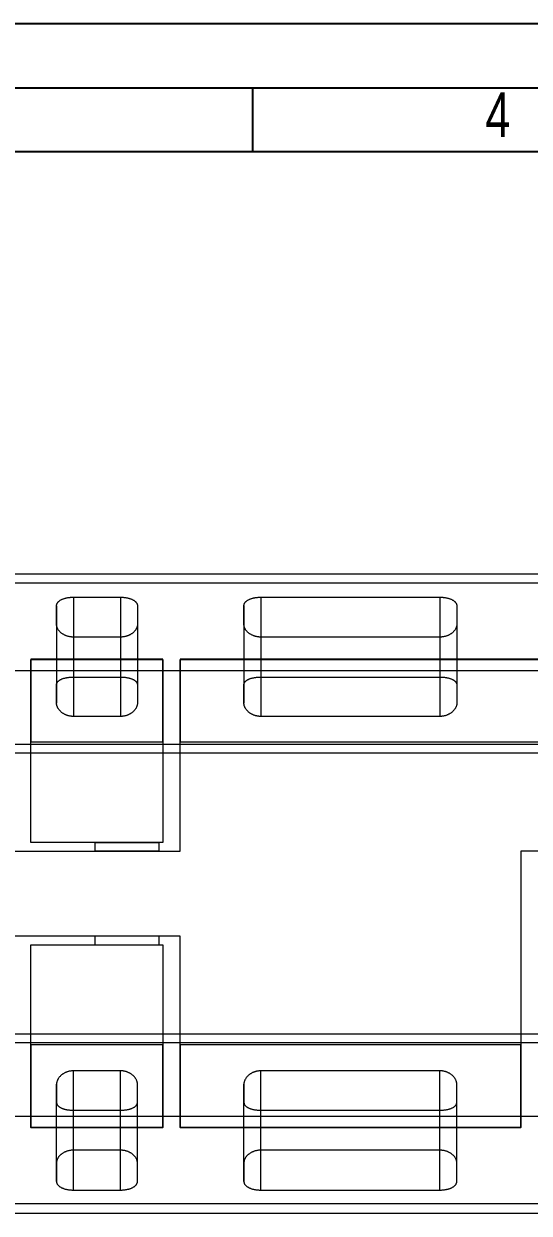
# Model space of a CAD drawing. Header units: millimetres. Extents: x -6 to 421, y -3 to 294.
# Drawn here: x 123.7 to 163.2, y 200.7 to 293.7 of the extents above; entities that cross this region are included whole.
import ezdxf

# ---------------------------------------------------------------- set-up
doc = ezdxf.new("R2010")
doc.units = ezdxf.units.MM
for name, color, linetype in [('FORMATO', 179, 'Continuous'), ('MODULACIÓN', 6, 'Continuous'), ('RÓTULO', 1, 'Continuous')]:
    doc.layers.add(name, color=color, linetype=linetype)
doc.styles.add('SLDTEXTSTYLE1', font='TXT', dxfattribs={"width": 0.75})

# ---------------------------------------------------------------- blocks, each defined once
blk = doc.blocks.new('BORDER')
at = {"layer": 'FORMATO'}
blk.add_line((420, 297), (0, 297), dxfattribs=at)

msp = doc.modelspace()

# ---------------------------------------------------------------- linework, layer by layer
at = {"color": 7, "linetype": 'Continuous', "lineweight": 15}
for p, q in [((207.904, 250.66), (87.904, 250.66)), ((207.904, 249.939), (87.904, 249.939)), ((127.57, 248.85), (131.237, 248.85)), ((127.57, 248.85), (127.57, 242.604)), ((131.237, 248.85), (131.237, 242.604)), ((142.237, 248.85), (156.237, 248.85)), ((142.237, 248.85), (142.237, 242.604)), ((156.237, 248.85), (156.237, 242.604)), ((126.237, 246.723), (126.237, 248.169)), ((126.237, 248.169), (126.237, 241.99)), ((132.57, 248.169), (132.57, 246.723)), ((132.57, 248.169), (132.57, 241.99)), ((140.904, 246.723), (140.904, 248.169)), ((140.904, 248.169), (140.904, 241.99)), ((157.57, 248.169), (157.57, 246.723)), ((157.57, 248.169), (157.57, 241.99)), ((126.237, 246.723), (126.237, 240.571)), ((132.57, 246.723), (132.57, 240.571)), ((140.904, 246.723), (140.904, 240.571)), ((157.57, 246.723), (157.57, 240.571)), ((131.237, 245.729), (127.57, 245.729)), ((127.57, 245.729), (127.57, 239.52)), ((131.237, 245.729), (131.237, 239.52)), ((156.237, 245.729), (142.237, 245.729)), ((142.237, 245.729), (142.237, 239.52)), ((156.237, 245.729), (156.237, 239.52)), ((124.237, 243.993), (124.237, 237.497)), ((134.57, 243.993), (124.237, 243.993)), ((124.237, 243.993), (124.237, 243.96)), ((134.57, 243.96), (124.237, 243.96)), ((124.237, 229.66), (124.237, 243.96)), ((134.57, 237.497), (134.57, 243.993)), ((134.57, 243.96), (134.57, 243.993)), ((134.57, 243.96), (134.57, 229.66)), ((135.904, 243.993), (135.904, 243.96)), ((207.904, 243.993), (135.904, 243.993)), ((135.904, 243.993), (135.904, 237.497)), ((207.904, 243.96), (135.904, 243.96)), ((135.904, 228.993), (135.904, 243.96)), ((207.904, 243.1), (87.904, 243.1)), ((126.237, 240.571), (126.237, 241.99)), ((127.57, 242.604), (131.237, 242.604)), ((132.57, 241.99), (132.57, 240.571)), ((140.904, 240.571), (140.904, 241.99)), ((142.237, 242.604), (156.237, 242.604)), ((157.57, 241.99), (157.57, 240.571)), ((131.237, 239.52), (127.57, 239.52)), ((156.237, 239.52), (142.237, 239.52)), ((207.904, 237.327), (87.904, 237.327)), ((124.237, 229.66), (124.237, 237.497)), ((134.57, 237.497), (124.237, 237.497)), ((134.57, 237.497), (134.57, 229.66)), ((135.904, 228.993), (135.904, 237.497)), ((207.904, 237.497), (135.904, 237.497)), ((207.904, 236.66), (87.904, 236.66)), ((87.904, 228.993), (135.904, 228.993)), ((122.57, 228.993), (129.237, 228.993)), ((134.57, 229.66), (124.237, 229.66)), ((129.237, 229.66), (124.237, 229.66)), ((129.237, 229.66), (129.237, 228.993)), ((129.237, 229.66), (134.237, 229.66)), ((134.237, 228.993), (129.237, 228.993)), ((134.237, 229.66), (134.237, 228.993)), ((134.57, 229.66), (134.237, 229.66)), ((134.237, 228.993), (135.904, 228.993)), ((163.904, 228.993), (162.57, 228.993)), ((162.57, 228.993), (162.57, 213.823)), ((162.57, 228.993), (162.57, 207.36)), ((135.904, 222.327), (87.904, 222.327)), ((129.237, 222.327), (122.57, 222.327)), ((124.237, 221.66), (129.237, 221.66)), ((124.237, 207.36), (124.237, 221.66)), ((124.237, 221.66), (134.57, 221.66)), ((124.237, 213.823), (124.237, 221.66)), ((134.237, 222.327), (129.237, 222.327)), ((129.237, 222.327), (129.237, 221.66)), ((129.237, 221.66), (134.237, 221.66)), ((135.904, 222.327), (134.237, 222.327)), ((134.237, 222.327), (134.237, 221.66)), ((134.237, 221.66), (134.57, 221.66)), ((134.57, 221.66), (134.57, 207.36)), ((134.57, 221.66), (134.57, 213.823)), ((135.904, 213.823), (135.904, 222.327)), ((135.904, 207.36), (135.904, 222.327)), ((207.904, 214.66), (87.904, 214.66)), ((207.904, 213.993), (87.904, 213.993)), ((134.57, 213.823), (124.237, 213.823)), ((124.237, 213.823), (124.237, 207.327)), ((134.57, 207.327), (134.57, 213.823)), ((162.57, 213.823), (135.904, 213.823)), ((135.904, 213.823), (135.904, 207.327)), ((162.57, 207.327), (162.57, 213.823)), ((131.237, 211.799), (127.57, 211.799)), ((127.57, 205.591), (127.57, 211.799)), ((131.237, 205.591), (131.237, 211.799)), ((156.237, 211.799), (142.237, 211.799)), ((142.237, 205.591), (142.237, 211.799)), ((156.237, 205.591), (156.237, 211.799)), ((126.237, 210.749), (126.237, 209.33)), ((126.237, 204.596), (126.237, 210.749)), ((132.57, 209.33), (132.57, 210.749)), ((132.57, 204.596), (132.57, 210.749)), ((140.904, 210.749), (140.904, 209.33)), ((140.904, 204.596), (140.904, 210.749)), ((157.57, 209.33), (157.57, 210.749)), ((157.57, 204.596), (157.57, 210.749)), ((126.237, 203.151), (126.237, 209.33)), ((127.57, 208.715), (131.237, 208.715)), ((127.57, 202.47), (127.57, 208.715)), ((131.237, 202.47), (131.237, 208.715)), ((132.57, 203.151), (132.57, 209.33)), ((140.904, 203.151), (140.904, 209.33)), ((142.237, 208.715), (156.237, 208.715)), ((142.237, 202.47), (142.237, 208.715)), ((156.237, 202.47), (156.237, 208.715)), ((157.57, 203.151), (157.57, 209.33)), ((207.904, 208.22), (87.904, 208.22)), ((134.57, 207.36), (124.237, 207.36)), ((124.237, 207.36), (124.237, 207.327)), ((134.57, 207.327), (124.237, 207.327)), ((134.57, 207.327), (134.57, 207.36)), ((162.57, 207.36), (135.904, 207.36)), ((135.904, 207.36), (135.904, 207.327)), ((162.57, 207.327), (135.904, 207.327)), ((162.57, 207.327), (162.57, 207.36)), ((131.237, 205.591), (127.57, 205.591)), ((156.237, 205.591), (142.237, 205.591)), ((126.237, 204.596), (126.237, 203.151)), ((132.57, 203.151), (132.57, 204.596)), ((140.904, 204.596), (140.904, 203.151)), ((157.57, 203.151), (157.57, 204.596)), ((127.57, 202.47), (131.237, 202.47)), ((142.237, 202.47), (156.237, 202.47)), ((207.904, 201.381), (87.904, 201.381)), ((87.904, 200.66), (207.904, 200.66))]:
    msp.add_line(p, q, dxfattribs=at)
for points, knots in [([(126.237, 248.169), (126.238, 248.187), (126.239, 248.223), (126.251, 248.276), (126.269, 248.328), (126.294, 248.379), (126.327, 248.428), (126.368, 248.476), (126.416, 248.523), (126.471, 248.567), (126.533, 248.609), (126.6, 248.648), (126.672, 248.682), (126.747, 248.713), (126.826, 248.742), (126.911, 248.767), (126.996, 248.788), (127.081, 248.806), (127.166, 248.82), (127.253, 248.832), (127.341, 248.841), (127.424, 248.846), (127.501, 248.849), (127.547, 248.85), (127.57, 248.85)], [0, 0, 0, 0, 0.050139, 0.100447, 0.150803, 0.201094, 0.251219, 0.301542, 0.352077, 0.402666, 0.453166, 0.50346, 0.549362, 0.595469, 0.641631, 0.687707, 0.733585, 0.774214, 0.81501, 0.855855, 0.896639, 0.937259, 0.968629, 1, 1, 1, 1]), ([(131.237, 248.85), (131.267, 248.85), (131.325, 248.849), (131.418, 248.845), (131.513, 248.837), (131.612, 248.825), (131.707, 248.81), (131.8, 248.791), (131.89, 248.769), (131.976, 248.743), (132.057, 248.715), (132.135, 248.683), (132.208, 248.647), (132.277, 248.608), (132.338, 248.566), (132.391, 248.524), (132.434, 248.482), (132.471, 248.44), (132.502, 248.397), (132.527, 248.353), (132.546, 248.308), (132.56, 248.262), (132.569, 248.216), (132.57, 248.185), (132.57, 248.169)], [0, 0, 0, 0, 0.039669, 0.079338, 0.12496, 0.170739, 0.216524, 0.262155, 0.308744, 0.355481, 0.402228, 0.448833, 0.498675, 0.548665, 0.598669, 0.648529, 0.692404, 0.7364, 0.780445, 0.824456, 0.868345, 0.912217, 0.956126, 1, 1, 1, 1]), ([(140.904, 248.169), (140.904, 248.187), (140.906, 248.223), (140.917, 248.276), (140.935, 248.328), (140.961, 248.379), (140.994, 248.428), (141.034, 248.476), (141.082, 248.523), (141.137, 248.567), (141.2, 248.609), (141.267, 248.648), (141.338, 248.682), (141.413, 248.713), (141.493, 248.742), (141.578, 248.767), (141.663, 248.788), (141.748, 248.806), (141.833, 248.82), (141.919, 248.832), (142.008, 248.841), (142.091, 248.846), (142.167, 248.849), (142.214, 248.85), (142.237, 248.85)], [0, 0, 0, 0, 0.050139, 0.100447, 0.150803, 0.201094, 0.251219, 0.301542, 0.352077, 0.402666, 0.453166, 0.50346, 0.549362, 0.595469, 0.641631, 0.687708, 0.733585, 0.774215, 0.81501, 0.855856, 0.89664, 0.93726, 0.96863, 1, 1, 1, 1]), ([(156.237, 248.85), (156.267, 248.85), (156.325, 248.849), (156.418, 248.845), (156.513, 248.837), (156.612, 248.825), (156.707, 248.81), (156.8, 248.791), (156.89, 248.769), (156.976, 248.743), (157.057, 248.715), (157.135, 248.683), (157.208, 248.647), (157.277, 248.608), (157.338, 248.566), (157.391, 248.524), (157.434, 248.482), (157.471, 248.44), (157.502, 248.397), (157.527, 248.353), (157.546, 248.308), (157.56, 248.262), (157.569, 248.216), (157.57, 248.185), (157.57, 248.169)], [0, 0, 0, 0, 0.0396694, 0.0793387, 0.1249604, 0.1707387, 0.2165243, 0.262155, 0.3087448, 0.3554808, 0.4022285, 0.4488334, 0.498675, 0.5486653, 0.598669, 0.6485292, 0.6924044, 0.7364005, 0.7804454, 0.8244562, 0.8683446, 0.9122165, 0.9561258, 1, 1, 1, 1]), ([(127.57, 245.729), (127.542, 245.73), (127.485, 245.73), (127.399, 245.737), (127.314, 245.748), (127.23, 245.764), (127.147, 245.783), (127.067, 245.807), (126.988, 245.835), (126.91, 245.867), (126.833, 245.904), (126.761, 245.943), (126.69, 245.989), (126.619, 246.039), (126.552, 246.096), (126.491, 246.155), (126.437, 246.215), (126.39, 246.276), (126.35, 246.338), (126.315, 246.401), (126.287, 246.464), (126.265, 246.528), (126.249, 246.593), (126.239, 246.658), (126.238, 246.702), (126.237, 246.723)], [0, 0, 0, 0, 0.036434, 0.072931, 0.109369, 0.146857, 0.184458, 0.222074, 0.259582, 0.300586, 0.341697, 0.382826, 0.423854, 0.472585, 0.521437, 0.570308, 0.619064, 0.666305, 0.713665, 0.761073, 0.808449, 0.855703, 0.903789, 0.951914, 1, 1, 1, 1]), ([(132.57, 246.723), (132.57, 246.702), (132.569, 246.658), (132.558, 246.593), (132.542, 246.528), (132.52, 246.463), (132.491, 246.399), (132.456, 246.335), (132.416, 246.274), (132.369, 246.213), (132.316, 246.154), (132.257, 246.097), (132.192, 246.042), (132.125, 245.994), (132.059, 245.951), (131.994, 245.914), (131.926, 245.88), (131.854, 245.848), (131.779, 245.819), (131.7, 245.794), (131.617, 245.773), (131.532, 245.755), (131.446, 245.742), (131.367, 245.734), (131.297, 245.73), (131.257, 245.729), (131.237, 245.729)], [0, 0, 0, 0, 0.047962, 0.096084, 0.144284, 0.192479, 0.240593, 0.288548, 0.335637, 0.382934, 0.430311, 0.477656, 0.524879, 0.571918, 0.609369, 0.64694, 0.684535, 0.722072, 0.759492, 0.797233, 0.835157, 0.873125, 0.911012, 0.948722, 0.974361, 1, 1, 1, 1]), ([(142.237, 245.729), (142.208, 245.73), (142.151, 245.73), (142.066, 245.737), (141.981, 245.748), (141.897, 245.764), (141.814, 245.783), (141.734, 245.807), (141.654, 245.835), (141.576, 245.867), (141.5, 245.904), (141.428, 245.943), (141.356, 245.989), (141.286, 246.039), (141.219, 246.096), (141.157, 246.155), (141.104, 246.215), (141.057, 246.276), (141.016, 246.338), (140.982, 246.401), (140.954, 246.464), (140.932, 246.528), (140.916, 246.593), (140.906, 246.658), (140.904, 246.702), (140.904, 246.723)], [0, 0, 0, 0, 0.036434, 0.072931, 0.109368, 0.146856, 0.184458, 0.222074, 0.259582, 0.300587, 0.341697, 0.382825, 0.423854, 0.472585, 0.521437, 0.570308, 0.619064, 0.666305, 0.713665, 0.761073, 0.808449, 0.855703, 0.903789, 0.951914, 1, 1, 1, 1]), ([(157.57, 246.723), (157.57, 246.702), (157.569, 246.658), (157.558, 246.593), (157.542, 246.528), (157.52, 246.463), (157.491, 246.399), (157.456, 246.335), (157.416, 246.274), (157.369, 246.213), (157.316, 246.154), (157.257, 246.097), (157.192, 246.042), (157.125, 245.994), (157.059, 245.951), (156.994, 245.914), (156.926, 245.88), (156.854, 245.848), (156.779, 245.819), (156.7, 245.794), (156.617, 245.773), (156.532, 245.755), (156.446, 245.742), (156.367, 245.734), (156.297, 245.73), (156.257, 245.729), (156.237, 245.729)], [0, 0, 0, 0, 0.047962, 0.096084, 0.144283, 0.19248, 0.240593, 0.288548, 0.335637, 0.382934, 0.430311, 0.477656, 0.524879, 0.571919, 0.609368, 0.64694, 0.684535, 0.722071, 0.759492, 0.797233, 0.835157, 0.873125, 0.911012, 0.948722, 0.974361, 1, 1, 1, 1]), ([(126.237, 241.99), (126.238, 242.006), (126.239, 242.039), (126.25, 242.087), (126.267, 242.134), (126.292, 242.18), (126.324, 242.224), (126.362, 242.267), (126.409, 242.308), (126.462, 242.348), (126.521, 242.385), (126.586, 242.419), (126.655, 242.45), (126.727, 242.477), (126.805, 242.503), (126.886, 242.525), (126.969, 242.545), (127.053, 242.561), (127.137, 242.574), (127.223, 242.585), (127.311, 242.594), (127.398, 242.6), (127.485, 242.604), (127.542, 242.604), (127.57, 242.604)], [0, 0, 0, 0, 0.048858, 0.097879, 0.146948, 0.195953, 0.244797, 0.293817, 0.343037, 0.392312, 0.441505, 0.490501, 0.535708, 0.581106, 0.626558, 0.671936, 0.717124, 0.758098, 0.799232, 0.840416, 0.881541, 0.922507, 0.961254, 1, 1, 1, 1]), ([(131.237, 242.604), (131.265, 242.604), (131.32, 242.604), (131.41, 242.6), (131.506, 242.593), (131.606, 242.583), (131.704, 242.57), (131.8, 242.553), (131.892, 242.533), (131.979, 242.51), (132.062, 242.484), (132.141, 242.455), (132.215, 242.422), (132.284, 242.387), (132.345, 242.349), (132.397, 242.31), (132.44, 242.272), (132.476, 242.234), (132.506, 242.194), (132.53, 242.154), (132.548, 242.113), (132.561, 242.072), (132.569, 242.031), (132.57, 242.004), (132.57, 241.99)], [0, 0, 0, 0, 0.037725, 0.075451, 0.122579, 0.169871, 0.217168, 0.264304, 0.312107, 0.360067, 0.408035, 0.455851, 0.506145, 0.556594, 0.607056, 0.657366, 0.700834, 0.744426, 0.788066, 0.831672, 0.875153, 0.916757, 0.958394, 1, 1, 1, 1]), ([(140.904, 241.99), (140.904, 242.006), (140.906, 242.039), (140.917, 242.087), (140.934, 242.134), (140.959, 242.18), (140.99, 242.224), (141.029, 242.267), (141.075, 242.308), (141.128, 242.348), (141.188, 242.385), (141.253, 242.419), (141.322, 242.45), (141.394, 242.477), (141.471, 242.503), (141.553, 242.525), (141.636, 242.545), (141.72, 242.561), (141.804, 242.574), (141.89, 242.585), (141.978, 242.594), (142.065, 242.6), (142.152, 242.604), (142.209, 242.604), (142.237, 242.604)], [0, 0, 0, 0, 0.0488575, 0.0978793, 0.146948, 0.1959532, 0.2447969, 0.2938166, 0.3430378, 0.3923125, 0.4415047, 0.4905009, 0.5357084, 0.5811065, 0.6265587, 0.6719356, 0.7171246, 0.7580982, 0.7992319, 0.8404158, 0.8815411, 0.9225073, 0.9612537, 1, 1, 1, 1]), ([(156.237, 242.604), (156.265, 242.604), (156.32, 242.604), (156.41, 242.6), (156.506, 242.593), (156.606, 242.583), (156.704, 242.57), (156.8, 242.553), (156.892, 242.533), (156.979, 242.51), (157.062, 242.484), (157.141, 242.455), (157.215, 242.422), (157.284, 242.387), (157.345, 242.349), (157.397, 242.31), (157.44, 242.272), (157.476, 242.234), (157.506, 242.194), (157.53, 242.154), (157.548, 242.113), (157.561, 242.072), (157.569, 242.031), (157.57, 242.004), (157.57, 241.99)], [0, 0, 0, 0, 0.037725, 0.075451, 0.122579, 0.169871, 0.217169, 0.264304, 0.312108, 0.360067, 0.408035, 0.455851, 0.506145, 0.556594, 0.607055, 0.657366, 0.700834, 0.744426, 0.788066, 0.831672, 0.875153, 0.916757, 0.958394, 1, 1, 1, 1]), ([(127.57, 239.52), (127.542, 239.521), (127.486, 239.522), (127.403, 239.529), (127.319, 239.54), (127.237, 239.556), (127.157, 239.576), (127.078, 239.6), (127, 239.629), (126.924, 239.662), (126.852, 239.698), (126.78, 239.74), (126.708, 239.787), (126.637, 239.84), (126.573, 239.895), (126.514, 239.953), (126.46, 240.012), (126.412, 240.074), (126.37, 240.136), (126.333, 240.2), (126.302, 240.265), (126.278, 240.328), (126.26, 240.39), (126.247, 240.45), (126.239, 240.511), (126.238, 240.551), (126.237, 240.571)], [0, 0, 0, 0, 0.035228, 0.070456, 0.106287, 0.142231, 0.178189, 0.214038, 0.252356, 0.290771, 0.329205, 0.367546, 0.413062, 0.458723, 0.50446, 0.55017, 0.595728, 0.642009, 0.688399, 0.734834, 0.781239, 0.827532, 0.870622, 0.913767, 0.956911, 1, 1, 1, 1]), ([(132.57, 240.571), (132.57, 240.549), (132.569, 240.505), (132.559, 240.438), (132.543, 240.371), (132.521, 240.305), (132.493, 240.238), (132.459, 240.173), (132.419, 240.107), (132.372, 240.043), (132.319, 239.98), (132.26, 239.918), (132.194, 239.859), (132.128, 239.807), (132.062, 239.762), (131.998, 239.722), (131.93, 239.685), (131.859, 239.651), (131.783, 239.62), (131.703, 239.592), (131.618, 239.567), (131.53, 239.548), (131.448, 239.534), (131.373, 239.526), (131.305, 239.521), (131.26, 239.521), (131.237, 239.52)], [0, 0, 0, 0, 0.047388, 0.094926, 0.142537, 0.190147, 0.237681, 0.285068, 0.332859, 0.380856, 0.428933, 0.476976, 0.524898, 0.572637, 0.609794, 0.647069, 0.684364, 0.7216, 0.758724, 0.797542, 0.836493, 0.875423, 0.914215, 0.9428, 0.971416, 1, 1, 1, 1]), ([(142.237, 239.52), (142.209, 239.521), (142.153, 239.522), (142.069, 239.529), (141.986, 239.54), (141.904, 239.556), (141.824, 239.576), (141.745, 239.6), (141.667, 239.629), (141.591, 239.662), (141.519, 239.698), (141.446, 239.74), (141.374, 239.787), (141.304, 239.84), (141.239, 239.895), (141.18, 239.953), (141.127, 240.012), (141.079, 240.074), (141.037, 240.136), (141, 240.2), (140.969, 240.265), (140.945, 240.328), (140.926, 240.39), (140.913, 240.45), (140.905, 240.511), (140.904, 240.551), (140.904, 240.571)], [0, 0, 0, 0, 0.035228, 0.070456, 0.106287, 0.142231, 0.178189, 0.214038, 0.252356, 0.290771, 0.329205, 0.367546, 0.413062, 0.458723, 0.50446, 0.55017, 0.595728, 0.642009, 0.688399, 0.734834, 0.781239, 0.827532, 0.870622, 0.913767, 0.956911, 1, 1, 1, 1]), ([(157.57, 240.571), (157.57, 240.549), (157.569, 240.505), (157.559, 240.438), (157.543, 240.371), (157.521, 240.305), (157.493, 240.238), (157.459, 240.173), (157.419, 240.107), (157.372, 240.043), (157.319, 239.98), (157.26, 239.918), (157.194, 239.859), (157.128, 239.807), (157.062, 239.762), (156.998, 239.722), (156.93, 239.685), (156.859, 239.651), (156.783, 239.62), (156.703, 239.592), (156.618, 239.567), (156.53, 239.548), (156.448, 239.534), (156.373, 239.526), (156.305, 239.521), (156.26, 239.521), (156.237, 239.52)], [0, 0, 0, 0, 0.047388, 0.094926, 0.142537, 0.190148, 0.237682, 0.285068, 0.332859, 0.380856, 0.428933, 0.476976, 0.524898, 0.572637, 0.609794, 0.647069, 0.684364, 0.7216, 0.758724, 0.797543, 0.836493, 0.875423, 0.914215, 0.9428, 0.971416, 1, 1, 1, 1]), ([(127.57, 211.799), (127.541, 211.799), (127.483, 211.798), (127.396, 211.79), (127.31, 211.778), (127.226, 211.761), (127.145, 211.74), (127.067, 211.715), (126.992, 211.687), (126.917, 211.654), (126.843, 211.616), (126.77, 211.574), (126.702, 211.528), (126.638, 211.48), (126.574, 211.426), (126.511, 211.365), (126.451, 211.297), (126.398, 211.227), (126.353, 211.156), (126.316, 211.085), (126.287, 211.017), (126.265, 210.95), (126.249, 210.882), (126.239, 210.815), (126.238, 210.771), (126.237, 210.749)], [0, 0, 0, 0, 0.036711, 0.073556, 0.11041, 0.147134, 0.183561, 0.220089, 0.256633, 0.293082, 0.334294, 0.375637, 0.41705, 0.458441, 0.499693, 0.551794, 0.604066, 0.656416, 0.708728, 0.760863, 0.808616, 0.85648, 0.904384, 0.952248, 1, 1, 1, 1]), ([(132.57, 210.749), (132.57, 210.772), (132.568, 210.819), (132.557, 210.89), (132.54, 210.96), (132.516, 211.027), (132.487, 211.093), (132.452, 211.159), (132.411, 211.223), (132.364, 211.287), (132.312, 211.347), (132.256, 211.404), (132.197, 211.458), (132.132, 211.509), (132.062, 211.558), (131.992, 211.601), (131.923, 211.638), (131.857, 211.669), (131.788, 211.698), (131.717, 211.723), (131.642, 211.746), (131.565, 211.765), (131.486, 211.78), (131.405, 211.791), (131.323, 211.798), (131.267, 211.799), (131.238, 211.799), (131.237, 211.799)], [0, 0, 0, 0, 0.0505904, 0.1012263, 0.1518174, 0.1990024, 0.2463502, 0.2937689, 0.3411732, 0.388488, 0.4356514, 0.4791726, 0.5228352, 0.5665216, 0.610138, 0.6536203, 0.6879266, 0.7223464, 0.7567875, 0.7911727, 0.8254508, 0.860007, 0.8947259, 0.9294881, 0.9641831, 0.9987185, 1, 1, 1, 1]), ([(142.237, 211.799), (142.208, 211.799), (142.149, 211.798), (142.062, 211.79), (141.977, 211.778), (141.893, 211.761), (141.812, 211.74), (141.734, 211.715), (141.659, 211.687), (141.584, 211.654), (141.509, 211.616), (141.437, 211.574), (141.368, 211.528), (141.305, 211.48), (141.241, 211.426), (141.178, 211.365), (141.118, 211.297), (141.065, 211.227), (141.02, 211.156), (140.983, 211.085), (140.954, 211.017), (140.931, 210.95), (140.916, 210.882), (140.906, 210.815), (140.904, 210.771), (140.904, 210.749)], [0, 0, 0, 0, 0.036711, 0.073556, 0.11041, 0.147134, 0.183561, 0.220089, 0.256633, 0.293082, 0.334294, 0.375637, 0.41705, 0.458441, 0.499693, 0.551794, 0.604066, 0.656416, 0.708728, 0.760863, 0.808615, 0.85648, 0.904384, 0.952248, 1, 1, 1, 1]), ([(157.57, 210.749), (157.57, 210.772), (157.568, 210.819), (157.557, 210.89), (157.54, 210.96), (157.516, 211.027), (157.487, 211.093), (157.452, 211.159), (157.411, 211.223), (157.364, 211.287), (157.312, 211.347), (157.256, 211.404), (157.197, 211.458), (157.132, 211.509), (157.062, 211.558), (156.992, 211.601), (156.923, 211.638), (156.857, 211.669), (156.788, 211.698), (156.717, 211.723), (156.642, 211.746), (156.565, 211.765), (156.486, 211.78), (156.405, 211.791), (156.323, 211.798), (156.267, 211.799), (156.238, 211.799), (156.237, 211.799)], [0, 0, 0, 0, 0.05059, 0.101226, 0.151817, 0.199002, 0.24635, 0.293769, 0.341173, 0.388488, 0.435651, 0.479173, 0.522835, 0.566522, 0.610138, 0.65362, 0.687927, 0.722347, 0.756787, 0.791173, 0.825451, 0.860007, 0.894726, 0.929488, 0.964183, 0.998718, 1, 1, 1, 1]), ([(126.237, 209.33), (126.238, 209.314), (126.239, 209.281), (126.25, 209.233), (126.267, 209.186), (126.292, 209.14), (126.324, 209.096), (126.362, 209.053), (126.409, 209.011), (126.462, 208.972), (126.521, 208.934), (126.586, 208.9), (126.655, 208.87), (126.727, 208.842), (126.805, 208.817), (126.886, 208.794), (126.969, 208.775), (127.053, 208.759), (127.137, 208.745), (127.223, 208.734), (127.311, 208.726), (127.398, 208.72), (127.485, 208.716), (127.542, 208.716), (127.57, 208.715)], [0, 0, 0, 0, 0.048858, 0.097879, 0.146948, 0.195953, 0.244797, 0.293817, 0.343037, 0.392312, 0.441505, 0.490501, 0.535708, 0.581106, 0.626558, 0.671936, 0.717124, 0.758098, 0.799232, 0.840416, 0.881541, 0.922507, 0.961254, 1, 1, 1, 1]), ([(131.237, 208.715), (131.265, 208.716), (131.322, 208.716), (131.406, 208.72), (131.495, 208.725), (131.59, 208.735), (131.689, 208.748), (131.784, 208.764), (131.877, 208.783), (131.965, 208.806), (132.049, 208.831), (132.128, 208.86), (132.203, 208.892), (132.272, 208.927), (132.336, 208.965), (132.392, 209.006), (132.439, 209.046), (132.477, 209.087), (132.507, 209.127), (132.531, 209.168), (132.55, 209.211), (132.562, 209.252), (132.569, 209.291), (132.57, 209.317), (132.57, 209.33)], [0, 0, 0, 0, 0.038331, 0.076707, 0.115038, 0.162147, 0.209418, 0.256695, 0.303812, 0.351992, 0.400326, 0.448671, 0.496865, 0.547888, 0.599068, 0.65026, 0.7013, 0.745568, 0.789963, 0.834406, 0.878814, 0.923094, 0.961547, 1, 1, 1, 1]), ([(140.904, 209.33), (140.904, 209.314), (140.906, 209.281), (140.917, 209.233), (140.934, 209.186), (140.959, 209.14), (140.99, 209.096), (141.029, 209.053), (141.075, 209.011), (141.128, 208.972), (141.188, 208.934), (141.253, 208.9), (141.322, 208.87), (141.394, 208.842), (141.471, 208.817), (141.553, 208.794), (141.636, 208.775), (141.72, 208.759), (141.804, 208.745), (141.89, 208.734), (141.978, 208.726), (142.065, 208.72), (142.152, 208.716), (142.209, 208.716), (142.237, 208.715)], [0, 0, 0, 0, 0.0488575, 0.0978793, 0.146948, 0.1959532, 0.2447969, 0.2938166, 0.3430378, 0.3923125, 0.4415047, 0.4905009, 0.5357084, 0.5811065, 0.6265587, 0.6719356, 0.7171246, 0.7580982, 0.7992319, 0.8404158, 0.8815411, 0.9225073, 0.9612537, 1, 1, 1, 1]), ([(156.237, 208.715), (156.265, 208.716), (156.322, 208.716), (156.406, 208.72), (156.495, 208.725), (156.59, 208.735), (156.689, 208.748), (156.784, 208.764), (156.877, 208.783), (156.965, 208.806), (157.049, 208.831), (157.128, 208.86), (157.203, 208.892), (157.272, 208.927), (157.336, 208.965), (157.392, 209.006), (157.439, 209.046), (157.477, 209.087), (157.507, 209.127), (157.531, 209.168), (157.55, 209.211), (157.562, 209.252), (157.569, 209.291), (157.57, 209.317), (157.57, 209.33)], [0, 0, 0, 0, 0.038331, 0.076707, 0.115038, 0.162147, 0.209418, 0.256694, 0.303812, 0.351992, 0.400327, 0.448671, 0.496865, 0.547888, 0.599068, 0.650259, 0.7013, 0.745568, 0.789962, 0.834406, 0.878814, 0.923094, 0.961547, 1, 1, 1, 1]), ([(127.57, 205.591), (127.565, 205.59), (127.53, 205.59), (127.464, 205.588), (127.374, 205.58), (127.286, 205.567), (127.2, 205.55), (127.117, 205.528), (127.037, 205.503), (126.959, 205.474), (126.883, 205.441), (126.807, 205.402), (126.733, 205.359), (126.664, 205.313), (126.601, 205.265), (126.544, 205.216), (126.492, 205.165), (126.445, 205.114), (126.402, 205.06), (126.362, 205.003), (126.326, 204.94), (126.294, 204.873), (126.269, 204.805), (126.251, 204.737), (126.239, 204.668), (126.238, 204.621), (126.237, 204.596)], [0, 0, 0, 0, 0.006838, 0.045146, 0.083592, 0.122049, 0.16037, 0.198492, 0.23672, 0.274966, 0.313108, 0.356342, 0.399684, 0.443046, 0.486305, 0.527964, 0.569719, 0.611518, 0.653295, 0.694971, 0.745058, 0.795279, 0.845552, 0.895783, 0.945877, 1, 1, 1, 1]), ([(132.57, 204.596), (132.57, 204.621), (132.568, 204.669), (132.556, 204.742), (132.536, 204.812), (132.511, 204.878), (132.481, 204.941), (132.445, 205.003), (132.402, 205.064), (132.354, 205.124), (132.301, 205.181), (132.244, 205.233), (132.185, 205.283), (132.12, 205.33), (132.05, 205.374), (131.98, 205.413), (131.911, 205.447), (131.843, 205.476), (131.773, 205.502), (131.7, 205.525), (131.626, 205.545), (131.55, 205.561), (131.473, 205.574), (131.395, 205.583), (131.316, 205.589), (131.263, 205.59), (131.237, 205.591)], [0, 0, 0, 0, 0.053735, 0.107525, 0.16126, 0.208256, 0.255424, 0.302665, 0.349889, 0.397019, 0.44399, 0.486688, 0.529526, 0.572389, 0.615186, 0.657849, 0.692563, 0.727394, 0.762248, 0.797049, 0.831739, 0.865305, 0.899012, 0.932756, 0.966446, 1, 1, 1, 1]), ([(142.237, 205.591), (142.232, 205.59), (142.196, 205.59), (142.131, 205.588), (142.041, 205.58), (141.953, 205.567), (141.867, 205.55), (141.784, 205.528), (141.703, 205.503), (141.626, 205.474), (141.549, 205.441), (141.474, 205.402), (141.4, 205.359), (141.331, 205.313), (141.268, 205.265), (141.21, 205.216), (141.158, 205.165), (141.111, 205.114), (141.069, 205.06), (141.029, 205.003), (140.993, 204.94), (140.961, 204.873), (140.936, 204.805), (140.918, 204.737), (140.906, 204.668), (140.905, 204.621), (140.904, 204.596)], [0, 0, 0, 0, 0.006838, 0.045145, 0.083592, 0.122049, 0.16037, 0.198491, 0.23672, 0.274965, 0.313108, 0.356342, 0.399684, 0.443045, 0.486305, 0.527964, 0.569719, 0.611518, 0.653295, 0.694971, 0.745057, 0.795279, 0.845552, 0.895783, 0.945877, 1, 1, 1, 1]), ([(157.57, 204.596), (157.57, 204.621), (157.568, 204.669), (157.556, 204.742), (157.536, 204.812), (157.511, 204.878), (157.481, 204.941), (157.445, 205.003), (157.402, 205.064), (157.354, 205.124), (157.301, 205.181), (157.244, 205.233), (157.185, 205.283), (157.12, 205.33), (157.05, 205.374), (156.98, 205.413), (156.911, 205.447), (156.843, 205.476), (156.773, 205.502), (156.7, 205.525), (156.626, 205.545), (156.55, 205.561), (156.473, 205.574), (156.395, 205.583), (156.316, 205.589), (156.263, 205.59), (156.237, 205.591)], [0, 0, 0, 0, 0.0537348, 0.1075246, 0.1612597, 0.2082565, 0.2554244, 0.3026651, 0.3498891, 0.3970185, 0.4439899, 0.4866879, 0.5295259, 0.5723893, 0.6151859, 0.6578483, 0.6925631, 0.727394, 0.7622484, 0.7970491, 0.8317387, 0.8653055, 0.8990116, 0.9327562, 0.9664466, 1, 1, 1, 1]), ([(126.237, 203.151), (126.238, 203.133), (126.239, 203.097), (126.251, 203.044), (126.269, 202.992), (126.294, 202.941), (126.327, 202.891), (126.368, 202.843), (126.416, 202.797), (126.471, 202.752), (126.533, 202.71), (126.6, 202.672), (126.672, 202.638), (126.747, 202.607), (126.826, 202.578), (126.911, 202.553), (126.996, 202.531), (127.081, 202.514), (127.166, 202.499), (127.253, 202.488), (127.341, 202.479), (127.424, 202.473), (127.501, 202.47), (127.547, 202.47), (127.57, 202.47)], [0, 0, 0, 0, 0.050139, 0.100447, 0.150803, 0.201094, 0.251219, 0.301542, 0.352077, 0.402666, 0.453166, 0.50346, 0.549362, 0.595469, 0.641631, 0.687707, 0.733585, 0.774214, 0.81501, 0.855855, 0.896639, 0.937259, 0.968629, 1, 1, 1, 1]), ([(131.237, 202.47), (131.268, 202.47), (131.329, 202.471), (131.421, 202.475), (131.515, 202.483), (131.61, 202.495), (131.706, 202.51), (131.798, 202.528), (131.888, 202.55), (131.974, 202.576), (132.057, 202.605), (132.134, 202.636), (132.207, 202.672), (132.275, 202.711), (132.338, 202.753), (132.394, 202.798), (132.44, 202.843), (132.478, 202.888), (132.508, 202.933), (132.532, 202.978), (132.551, 203.025), (132.563, 203.069), (132.569, 203.111), (132.57, 203.137), (132.57, 203.151)], [0, 0, 0, 0, 0.04145, 0.082962, 0.124414, 0.170036, 0.215813, 0.261597, 0.307231, 0.354424, 0.401764, 0.449116, 0.496326, 0.54726, 0.598347, 0.649446, 0.7004, 0.745401, 0.790527, 0.835703, 0.880842, 0.925855, 0.962927, 1, 1, 1, 1]), ([(140.904, 203.151), (140.904, 203.133), (140.906, 203.097), (140.917, 203.044), (140.935, 202.992), (140.961, 202.941), (140.994, 202.891), (141.034, 202.843), (141.082, 202.797), (141.137, 202.752), (141.2, 202.71), (141.267, 202.672), (141.338, 202.638), (141.413, 202.607), (141.493, 202.578), (141.578, 202.553), (141.663, 202.531), (141.748, 202.514), (141.833, 202.499), (141.919, 202.488), (142.008, 202.479), (142.091, 202.473), (142.167, 202.47), (142.214, 202.47), (142.237, 202.47)], [0, 0, 0, 0, 0.050139, 0.100447, 0.150803, 0.201094, 0.251219, 0.301542, 0.352077, 0.402666, 0.453166, 0.50346, 0.549362, 0.595469, 0.641631, 0.687708, 0.733585, 0.774215, 0.81501, 0.855856, 0.89664, 0.93726, 0.96863, 1, 1, 1, 1]), ([(156.237, 202.47), (156.268, 202.47), (156.329, 202.471), (156.421, 202.475), (156.515, 202.483), (156.61, 202.495), (156.706, 202.51), (156.798, 202.528), (156.888, 202.55), (156.974, 202.576), (157.057, 202.605), (157.134, 202.636), (157.207, 202.672), (157.275, 202.711), (157.338, 202.753), (157.394, 202.798), (157.44, 202.843), (157.478, 202.888), (157.508, 202.933), (157.532, 202.978), (157.551, 203.025), (157.563, 203.069), (157.569, 203.111), (157.57, 203.137), (157.57, 203.151)], [0, 0, 0, 0, 0.04145, 0.082962, 0.124413, 0.170037, 0.215813, 0.261597, 0.307231, 0.354425, 0.401764, 0.449115, 0.496325, 0.547261, 0.598347, 0.649446, 0.700401, 0.745401, 0.790527, 0.835703, 0.880842, 0.925855, 0.962927, 1, 1, 1, 1])]:
    msp.add_open_spline(points, degree=3, knots=knots, dxfattribs=at)
at = {"layer": 'MODULACIÓN'}
for p, q in [((21.074, 288.704), (416.074, 288.704)), ((141.572, 288.704), (141.572, 283.704))]:
    msp.add_line(p, q, dxfattribs=at)
at = {"layer": 'RÓTULO', "linetype": 'Continuous'}
msp.add_line((26.074, 283.704), (411.074, 283.704), dxfattribs=at)

# ---------------------------------------------------------------- block references
at = {"color": 7, "linetype": 'Continuous'}
msp.add_blockref('BORDER', (1.074, -3.296), dxfattribs=at)

# ---------------------------------------------------------------- texts
at = {"layer": 'MODULACIÓN', "insert": (160.787, 288.345), "char_height": 3.5, "attachment_point": 2, "style": 'SLDTEXTSTYLE1'}
msp.add_mtext('4', dxfattribs=at)

doc.saveas('drawing.dxf')
